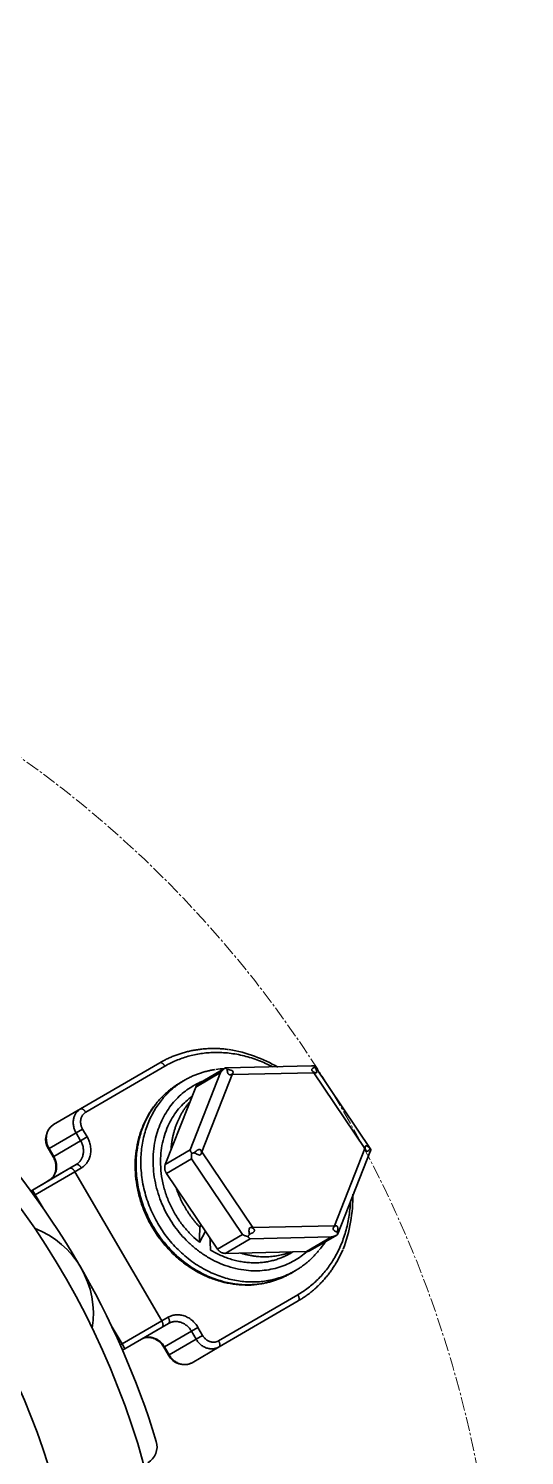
# Model space of a CAD drawing. Header units: millimetres. Extents: x -185079 to -2648, y 85916 to 249201.
# Drawn here: x -53762.3 to -53735.3, y 133821.3 to 133899 of the extents above; entities that cross this region are included whole.
import ezdxf

# ---------------------------------------------------------------- set-up
doc = ezdxf.new("R2010")
doc.units = ezdxf.units.MM
doc.linetypes.add('CENTER2', pattern=[1.125, 0.75, -0.125, 0.125, -0.125])
doc.layers.add('1', color=4, linetype='Continuous')
doc.layers.add('Default', color=7, linetype='Continuous')
doc.layers.add('图层3', color=7, linetype='Continuous', lineweight=35)

msp = doc.modelspace()

# ---------------------------------------------------------------- linework, layer by layer
at = {"layer": '1', "color": 3, "lineweight": -3, "ltscale": 2, "extrusion": (-0.004685415688226648, -0.01745240643729063, 0.9998367168639968), "elevation": 1.311263986281119e-08}
msp.add_lwpolyline([(-89340.74435583597, 116693.2017122206), (-79605.60479144276, 119307.2036772036), (-77739.80294518075, 112358.532017356), (-87474.94250957393, 109744.530052373)], close=True, dxfattribs=at)
at = {"layer": '1', "lineweight": -3, "ltscale": 2, "extrusion": (-0.004685415688226648, -0.01745240643729063, 0.9998367168639968), "elevation": 1.311264075806094e-08}
msp.add_lwpolyline([(-87231.2481748564, 109916.2399077064), (-77857.25883072625, 112433.2686984296), (-79666.37327405855, 119170.8235395233), (-89040.36261818874, 116653.7947488001), (-87231.2481748564, 109916.2399077064)], dxfattribs=at)
at = {"layer": 'Default', "color": 7, "linetype": 'CENTER2', "lineweight": 13, "extrusion": (-0.004685415688226631, -0.01745240643729066, 0.9998367168639968)}
msp.add_circle((-86653.41111304305, 115310.6741427744, 457.7624739970715), 61.63746783566021, dxfattribs=at)
at = {"layer": '图层3', "extrusion": (-0.004685415688226631, -0.01745240643729066, 0.9998367168639968)}
for p, q in [((-53759.47451120243, 133840.1463192478, 2542.124706015537), (-53755.15869188614, 133842.6584474971, 2542.188780568593)), ((-53754.87817730229, 133842.4747097184, 2542.186887920595), (-53759.19399661857, 133839.962581469, 2542.122813367539)), ((-53753.49777989883, 133837.9112421913, 2542.113700215882), (-53751.84183761231, 133842.1257588675, 2542.195025730904)), ((-53751.84183761231, 133842.1257588675, 2542.195025730904), (-53753.20262963505, 133841.3336765695, 2542.17482281362)), ((-53751.58113579655, 133842.3787198156, 2542.20066292502), (-53753.03521899424, 133841.5323351062, 2542.179074965893)), ((-53746.88982632214, 133842.4924228107, 2542.224631964652), (-53751.54189690172, 133842.3897736159, 2542.201039752498)), ((-53746.77068335717, 133842.1160741511, 2542.218621027716), (-53751.20690266506, 133842.0181877729, 2542.196123469846)), ((-53743.99040633581, 133837.999443853, 2542.159793070563), (-53746.77068335717, 133842.1160741511, 2542.218621027716)), ((-53743.65266818082, 133837.9469037032, 2542.160458670844), (-53746.71188025481, 133842.4765405038, 2542.225188622367)), ((-53754.85857192159, 133837.1191598933, 2542.093497298597), (-53753.20262963505, 133841.3336765695, 2542.17482281362)), ((-53753.79931871363, 133841.7146131336, 2542.178675966149), (-53754.05851719415, 133841.5637403149, 2542.174827791428)), ((-53751.20690266506, 133842.0181877729, 2542.196123469846), (-53752.8628449516, 133837.8036710967, 2542.114797954823)), ((-53760.94330259207, 133839.2913732753, 2542.102899692119), (-53759.47451120243, 133840.1463192478, 2542.124706015537)), ((-53759.36562991063, 133839.0529690782, 2542.106131545214), (-53759.71970161964, 133838.8468729751, 2542.100874840787)), ((-53759.36562991063, 133839.0529690782, 2542.106131545214), (-53759.11524742851, 133838.6229751825, 2542.09979922903)), ((-53759.71970161964, 133838.8468729751, 2542.100874840787), (-53761.18849300928, 133837.9919270027, 2542.079068517369)), ((-53760.93811052717, 133837.561933107, 2542.072736201185), (-53759.46931913753, 133838.4168790794, 2542.094542524603)), ((-53759.46931913753, 133838.4168790794, 2542.094542524603), (-53759.71970161964, 133838.8468729751, 2542.100874840787)), ((-53759.11524742851, 133838.6229751825, 2542.09979922903), (-53759.46931913753, 133838.4168790794, 2542.094542524603)), ((-53761.18849300928, 133837.9919270027, 2542.079068517369), (-53761.22321902105, 133837.9717138777, 2542.078552959715)), ((-53761.22321902105, 133837.9717138777, 2542.078552959715), (-53760.97283653894, 133837.541719982, 2542.072220643531)), ((-53761.18849300928, 133837.9919270027, 2542.079068517369), (-53760.93811052717, 133837.561933107, 2542.072736201185)), ((-53760.93811052717, 133837.561933107, 2542.072736201185), (-53760.97283653894, 133837.541719982, 2542.072220643531)), ((-53754.85857192159, 133837.1191598933, 2542.093497298597), (-53753.49777989883, 133837.9112421913, 2542.113700215882)), ((-53753.43250936934, 133837.4275976347, 2542.105563945556), (-53754.79330139209, 133836.6355153367, 2542.085361028272)), ((-53750.65223234798, 133833.3109673366, 2542.046735988401), (-53753.43250936934, 133837.4275976347, 2542.105563945556)), ((-53752.8628449516, 133837.8036710967, 2542.114797954823), (-53750.08256793023, 133833.6870407987, 2542.055969997669)), ((-53745.64634862234, 133833.7849271768, 2542.078467555539), (-53743.99040633581, 133837.999443853, 2542.159793070563)), ((-53745.44872248828, 133833.3449601915, 2542.071713930727), (-53743.68948535448, 133837.8223712088, 2542.158112392267)), ((-53762.09053257237, 133835.7306734477, 2542.035370635822), (-53760.06119197663, 133836.9139692679, 2542.065535225046)), ((-53759.78052963616, 133836.7303179241, 2542.063644778205), (-53761.93940683219, 133835.471620451, 2542.031557001847)), ((-53760.06104409876, 133836.9140554946, 2542.065537423136), (-53761.52983548839, 133836.0591095221, 2542.043731099718)), ((-53759.71219431089, 133837.1187860002, 2542.070745819842), (-53761.18098570053, 133836.2638400277, 2542.048939496424)), ((-53760.06119197663, 133836.9139692679, 2542.065535225046), (-53760.06104409876, 133836.9140554946, 2542.065537423136)), ((-53760.06104409876, 133836.9140554946, 2542.065537423136), (-53759.71219431089, 133837.1187860002, 2542.070745819842)), ((-53759.77983494175, 133836.7307236739, 2542.063655116135), (-53759.78052963616, 133836.7303179241, 2542.063644778205)), ((-53759.78052963616, 133836.7303179241, 2542.063644778205), (-53755.05101359403, 133828.6080922374, 2541.944032612357)), ((-53759.43098515388, 133836.9354541794, 2542.068863512841), (-53759.77983494175, 133836.7307236739, 2542.063655116135)), ((-53761.53036981586, 133836.0587965327, 2542.043723132453), (-53762.09053257237, 133835.7306734477, 2542.035370635822)), ((-53761.52983548839, 133836.0591095221, 2542.043731099718), (-53761.53036981586, 133836.0587965327, 2542.043723132453)), ((-53761.18098570053, 133836.2638400277, 2542.048939496424), (-53761.52983548839, 133836.0591095221, 2542.043731099718)), ((-53752.01302437073, 133832.5188850386, 2542.026533071118), (-53754.79330139209, 133836.6355153367, 2542.085361028272)), ((-53762.1843217995, 133835.6756310869, 2542.03397034401), (-53762.09145770314, 133835.7301305135, 2542.035356823436)), ((-53762.09145770314, 133835.7301305135, 2542.035356823436), (-53762.09053257239, 133835.7306734477, 2542.035370635822)), ((-53761.93961646887, 133835.4714979546, 2542.031553881245), (-53762.09145770314, 133835.7301305135, 2542.035356823436)), ((-53761.93940683486, 133835.4716204494, 2542.031557001807), (-53762.09053257237, 133835.7306734477, 2542.035370635822)), ((-53761.93961646887, 133835.4714979546, 2542.031553881245), (-53762.00632562378, 133835.432348152, 2542.030557900231)), ((-53761.5157752574, 133834.7436150287, 2542.020834694582), (-53761.93961646887, 133835.4714979546, 2542.031553881245)), ((-53761.93940683219, 133835.471620451, 2542.031557001847), (-53761.93961626231, 133835.4714976026, 2542.031553876069)), ((-53752.90616237502, 133833.8413140414, 2542.045431002455), (-53752.97560452187, 133833.708772887, 2542.042792044137)), ((-53750.08256793023, 133833.6870407987, 2542.055969997669), (-53745.64634862234, 133833.7849271768, 2542.078467555539)), ((-53752.98613227298, 133832.8750418272, 2542.028189719618), (-53752.66610257276, 133833.4858683618, 2542.040351570567)), ((-53752.01302437073, 133832.5188850386, 2542.026533071118), (-53750.65223234798, 133833.3109673366, 2542.046735988401)), ((-53750.23329613451, 133833.0776688932, 2542.044626915077), (-53751.59408815726, 133832.2855865952, 2542.024423997792)), ((-53745.79707682662, 133833.1755552713, 2542.067124472946), (-53750.23329613451, 133833.0776688932, 2542.044626915077)), ((-53747.15786884937, 133832.3834729733, 2542.046921555662), (-53745.79707682662, 133833.1755552713, 2542.067124472946)), ((-53746.97161380621, 133832.4351605498, 2542.04869660039), (-53745.51753060852, 133833.2815452592, 2542.070284559517)), ((-53747.15786884937, 133832.3834729733, 2542.046921555662), (-53751.59408815726, 133832.2855865952, 2542.024423997792)), ((-53748.02460482423, 133832.2940912215, 2542.041299692711), (-53747.89914797805, 133832.367116449, 2542.043162280266)), ((-53748.02190345048, 133831.1967727917, 2542.022158377088), (-53747.76270496997, 133831.3476456103, 2542.026006551809)), ((-53751.95006012618, 133827.5222204411, 2541.93961007033), (-53747.63424080989, 133830.0343486904, 2542.003684623386)), ((-53747.61292470656, 133829.699738093, 2541.997943800668), (-53751.92874402285, 133827.1876098437, 2541.933869247611)), ((-53757.21190143673, 133827.352365229, 2541.91198726397), (-53757.7981244806, 133828.3591142965, 2541.926813180051)), ((-53757.2116907945, 133827.3524859907, 2541.911990359003), (-53755.05101359403, 133828.6080922374, 2541.944032612357)), ((-53755.02984562093, 133828.2733958467, 2541.938289597929), (-53757.06098533323, 133827.093189736, 2541.908170509393)), ((-53755.02969761196, 133828.2734818482, 2541.938291792705), (-53756.49848900161, 133827.4185358757, 2541.916485469287)), ((-53756.14818323995, 133827.6207659674, 2541.921657043583), (-53754.67939185031, 133828.4757119399, 2541.943463367001)), ((-53755.05101359403, 133828.6080922374, 2541.944032612357), (-53755.0503176942, 133828.608495917, 2541.944042919802)), ((-53755.0503176942, 133828.608495917, 2541.944042919802), (-53754.70001193255, 133828.8107260087, 2541.949214494097)), ((-53755.02969761196, 133828.2734818482, 2541.938291792705), (-53755.02984562093, 133828.2733958467, 2541.938289597929)), ((-53754.67939185031, 133828.4757119399, 2541.943463367001), (-53755.02969761196, 133828.2734818482, 2541.938291792705)), ((-53753.43041921279, 133828.0459853873, 2541.941815291435), (-53753.07634750377, 133828.2520814903, 2541.947071995862)), ((-53753.07634750377, 133828.2520814903, 2541.947071995862), (-53752.82596502166, 133827.8220875946, 2541.940739679678)), ((-53757.30821993386, 133827.2967609577, 2541.910565311249), (-53757.21190143673, 133827.352365229, 2541.91198726397)), ((-53757.21190164093, 133827.3523655825, 2541.911987269182), (-53757.21169138927, 133827.35248702, 2541.911990374183)), ((-53757.06191432516, 133827.0926534327, 2541.908156794658), (-53757.21190143799, 133827.3523652283, 2541.911987263951)), ((-53757.06098533323, 133827.093189736, 2541.908170509393), (-53757.2116907945, 133827.3524859907, 2541.911990359003)), ((-53757.06098533323, 133827.093189736, 2541.908170509393), (-53756.49902504343, 133827.4182258305, 2541.916477545379)), ((-53756.49902504343, 133827.4182258305, 2541.916477545379), (-53756.49848900161, 133827.4185358757, 2541.916485469287)), ((-53756.49848900161, 133827.4185358757, 2541.916485469287), (-53756.14818323995, 133827.6207659674, 2541.921657043583)), ((-53753.43041921279, 133828.0459853873, 2541.941815291435), (-53754.89921060242, 133827.1910394148, 2541.920008968018)), ((-53754.64882812031, 133826.7610455191, 2541.913676651834), (-53753.18003673067, 133827.6159914916, 2541.935482975251)), ((-53753.18003673067, 133827.6159914916, 2541.935482975251), (-53753.43041921279, 133828.0459853873, 2541.941815291435)), ((-53753.18003673067, 133827.6159914916, 2541.935482975251), (-53752.82596502166, 133827.8220875946, 2541.940739679678)), ((-53757.06191432516, 133827.0926534327, 2541.908156794658), (-53757.18639083087, 133827.0207936521, 2541.906319144331)), ((-53757.06098533323, 133827.093189736, 2541.908170509393), (-53757.06191432516, 133827.0926534327, 2541.908156794658)), ((-53754.93393661419, 133827.1708262899, 2541.919493410363), (-53754.68355413208, 133826.7408323942, 2541.913161094179)), ((-53754.9339276932, 133827.1708314826, 2541.919493542808), (-53754.89921060242, 133827.1910394148, 2541.920008968018)), ((-53754.89921060242, 133827.1910394148, 2541.920008968018), (-53754.64882812031, 133826.7610455191, 2541.913676651834)), ((-53754.68355413208, 133826.7408323942, 2541.913161094179), (-53754.64882812031, 133826.7610455191, 2541.913676651834)), ((-53751.92874402285, 133827.1876098437, 2541.933869247611), (-53753.39753541249, 133826.3326638712, 2541.912062924193))]:
    msp.add_line(p, q, dxfattribs=at)
msp.add_circle((-86653.41111304305, 115310.6741427744, 457.7624739970715), 38.99160719999999, dxfattribs=at)
for centre, radius, start, end in [((-86616.17799386819, 115347.9858917761, 457.7624739970715), 8.131606696462764, 75.12242422960328, 95.08272070324121), ((-86617.26395928714, 115353.8024536365, 457.762473997072), 1.335577787602866, 49.05729165929192, 50.30530645259762), ((-86653.41111304305, 115310.6741427744, 457.7624739970715), 43.99053119999999, 329.507595277801, 60.55257090599214), ((-86653.41111304305, 115310.6741427744, 457.7624739970715), 44.99031600000001, 31.8935243049792, 59.1790876007608), ((-86624.37302248512, 115349.0147688385, 457.7624739970715), 0.9558588618540756, 138.1595266833322, 227.9436343239009), ((-86616.17799386819, 115347.9858917761, 457.7624739970715), 8.131606696462764, 354.4094838876624, 16.00882402979213), ((-86625.14777990032, 115338.9671707809, 457.7624739970715), 4.998923999999968, 6.062327341274524, 83.99783884205227), ((-86613.23463893059, 115348.620579342, 457.762473997072), 4.293945316268738, 335.1813122814159, 342.2955351483036), ((-86615.08091492497, 115339.7970943346, 457.762473997072), 0.9548527799923309, 222.4662120216326, 312.3706680933324), ((-86616.06177042302, 115333.9162046689, 457.7624739970715), 0.9997847999998849, 315.0300830928002, 31.89352430405083)]:
    msp.add_arc(centre, radius, start, end, dxfattribs=at)
at = {"layer": '图层3'}
for points, weights in [([(-53751.4086397052, 133843.381708064, 2542.21897869013), (-53753.45797538108, 133843.6483911587, 2542.21403015435), (-53755.15869188614, 133842.6584474971, 2542.188780568593)], [1, 0.9570164761152911, 1]), ([(-53749.02242984601, 133842.4453663375, 2542.213816816018), (-53752.13081394857, 133844.0738797916, 2542.227676486119), (-53754.87817730229, 133842.4747097184, 2542.186887920595)], [1, 0.8908474803153803, 1]), ([(-53754.87817730229, 133842.4747097184, 2542.186887920595), (-53755.02909264588, 133842.7338839065, 2542.190704655954), (-53755.15869188614, 133842.6584474971, 2542.188780568593)], [1, 0.7071067811869144, 1]), ([(-53752.15746124894, 133842.2853215222, 2542.196331868537), (-53753.95798076741, 133842.0217426967, 2542.183293472398), (-53755.08561882898, 133840.5952529396, 2542.153109411765)], [1, 0.9455686587329117, 1]), ([(-53751.59445892534, 133842.3692513326, 2542.200435215628), (-53751.73934604036, 133842.2729961609, 2542.198076089683), (-53751.84183761231, 133842.1257588675, 2542.195025730904)], [1, 0.9659258262905934, 1]), ([(-53751.54189690171, 133842.3897736159, 2542.201039752498), (-53751.57104672646, 133842.3891304171, 2542.200891923947), (-53751.59445892534, 133842.3692513326, 2542.200435215628)], [1, 0.9902702378602496, 1]), ([(-53751.4830944268, 133842.3090081612, 2542.199905529796), (-53751.54145741676, 133842.3494633112, 2542.200338185293), (-53751.59445892534, 133842.3692513326, 2542.200435215628)], [1, 0.988629558888948, 1]), ([(-53746.71217770399, 133842.4769801874, 2542.225194903256), (-53746.79733534051, 133842.4944636492, 2542.22510101748), (-53746.88982632214, 133842.4924228107, 2542.224631964652)], [1, 0.9902702378862055, 1]), ([(-53746.69755644001, 133842.4146023504, 2542.224174599994), (-53746.69834736384, 133842.4563278437, 2542.224899222771), (-53746.71217770399, 133842.4769801874, 2542.225194903256)], [1, 0.9886295588946438, 1]), ([(-53753.3317944072, 133841.4083835024, 2542.175521552819), (-53757.8165728043, 133838.7979084853, 2542.108938558887), (-53754.4279033632, 133833.8627667631, 2542.03867431172)], [1, 0.6761067869349614, 1]), ([(-53754.05851719415, 133841.5637403149, 2542.174827791428), (-53754.81512050651, 133841.1233408415, 2542.163594925655), (-53755.3632152119, 133840.4209552943, 2542.148766134788)], [1, 0.9860944725933588, 1]), ([(-53752.80251945926, 133841.6677835651, 2542.182529725605), (-53753.0767659823, 133841.5568290381, 2542.179307817059), (-53753.3317944072, 133841.4083835024, 2542.175521552819)], [1, 0.9980853496894914, 1]), ([(-53753.03521899424, 133841.5323351062, 2542.179074965893), (-53753.15106955035, 133841.4649014549, 2542.177354997548), (-53753.20262963505, 133841.3336765695, 2542.17482281362)], [1, 0.9552489088607446, 1]), ([(-53755.08561882898, 133840.5952529396, 2542.153109411765), (-53757.43421866174, 133837.6242166476, 2542.090243247372), (-53755.26652010564, 133833.9111760207, 2542.035589398004)], [1, 0.8127683339206085, 1]), ([(-53753.40107878861, 133840.8286062697, 2542.165076713318), (-53758.42738780784, 133837.240022894, 2542.078882876578), (-53752.98613227298, 133832.8750418272, 2542.028189719618)], [1, 0.5782088800009306, 1]), ([(-53753.51463667276, 133840.53959161, 2542.159499735492), (-53754.44908453766, 133839.4594647108, 2542.136266851619), (-53754.54656488389, 133837.9132448528, 2542.108820376725)], [1, 0.9517704932679626, 1]), ([(-53759.47451120243, 133840.1463192478, 2542.124706015537), (-53760.22275276495, 133839.7107869354, 2542.113597291982), (-53759.71970161964, 133838.8468729751, 2542.100874840787)], [1, 0.7071067811866395, 1]), ([(-53759.19399661857, 133839.962581469, 2542.122813367539), (-53759.34491196217, 133840.2217556571, 2542.126630102897), (-53759.47451120243, 133840.1463192478, 2542.124706015537)], [1, 0.707106781187295, 1]), ([(-53759.19399661857, 133839.962581469, 2542.122813367539), (-53759.71776571235, 133839.6577088504, 2542.11503726105), (-53759.36562991063, 133839.0529690782, 2542.106131545214)], [1, 0.707106781186462, 1]), ([(-53755.3632152119, 133840.4209552943, 2542.148766134788), (-53757.67623331747, 133837.4568133829, 2542.086187055986), (-53755.53103042426, 133833.7694177596, 2542.031875427989)], [1, 0.8149168024739699, 1]), ([(-53760.94330259207, 133839.2913732753, 2542.102899692119), (-53761.69154415459, 133838.8558409629, 2542.091790968564), (-53761.18849300929, 133837.9919270027, 2542.079068517369)], [1, 0.7071067811865903, 1]), ([(-53759.71219431089, 133837.1187860002, 2542.070745819842), (-53758.96782377316, 133837.5556369367, 2542.081859419998), (-53759.46931913753, 133838.4168790795, 2542.094542524603)], [1, 0.7082010561012926, 1]), ([(-53759.43098515389, 133836.9354541794, 2542.06886351284), (-53758.46330345483, 133837.5033603969, 2542.083311193042), (-53759.11524742851, 133838.6229751825, 2542.099799229029)], [1, 0.708201056096431, 1]), ([(-53761.18098570054, 133836.2638400277, 2542.048939496424), (-53760.4366151628, 133836.7006909642, 2542.06005309658), (-53760.93811052717, 133837.561933107, 2542.072736201185)], [1, 0.7082010560979953, 1]), ([(-53753.49777989883, 133837.9112421913, 2542.113700215881), (-53753.48451809822, 133837.8313819811, 2542.112368382618), (-53753.41690623195, 133837.7309649456, 2542.110932418931)], [1, 0.9659258262842847, 1]), ([(-53753.41690623195, 133837.7309649456, 2542.110932418931), (-53753.44953972688, 133837.5721976444, 2542.108008168491), (-53753.43250936934, 133837.4275976347, 2542.105563945556)], [1, 0.9659258262900442, 1]), ([(-53753.26942962938, 133837.7626302096, 2542.112176246272), (-53753.34928299488, 133837.7483904909, 2542.111553481014), (-53753.41690623195, 133837.7309649456, 2542.110932418931)], [1, 0.9886295588747456, 1]), ([(-53743.65234378922, 133837.9464226553, 2542.160451794187), (-53743.66306288903, 133837.9621195557, 2542.160675555971), (-53743.69835365583, 133837.973818588, 2542.160714386666)], [1, 0.9886295588750931, 1]), ([(-53743.68948535449, 133837.8223712088, 2542.158112392267), (-53743.66506877226, 133837.8845135273, 2542.159311522901), (-53743.65234378922, 133837.9464226553, 2542.160451794187)], [1, 0.9945859280551349, 1]), ([(-53759.78052963616, 133836.7303179241, 2542.063644778205), (-53759.93159286916, 133836.9894056098, 2542.067459310605), (-53760.0611919767, 133836.9139692679, 2542.065535225044)], [1, 0.7071071320426737, 1]), ([(-53759.77983494175, 133836.7307236739, 2542.063655116135), (-53759.93144485851, 133836.9894919039, 2542.067461510497), (-53760.06104409877, 133836.9140554946, 2542.065537423136)], [1, 0.7071067811591198, 1]), ([(-53759.43098515388, 133836.9354541794, 2542.068863512841), (-53759.58259507063, 133837.1942224095, 2542.072669907202), (-53759.71219431089, 133837.1187860002, 2542.070745819842)], [1, 0.7071067811906175, 1]), ([(-53754.85857192158, 133837.1191598933, 2542.093497298597), (-53754.95470363975, 133836.8744963367, 2542.088776142822), (-53754.79330139209, 133836.6355153367, 2542.085361028271)], [1, 0.8660254037843458, 1]), ([(-53754.26945101126, 133835.8598737971, 2542.074276863808), (-53753.86096934489, 133834.6394164318, 2542.054887686312), (-53752.97560452187, 133833.708772887, 2542.042792044137)], [1, 0.9686012516902961, 1]), ([(-53747.63424080989, 133830.0343486904, 2542.003684623386), (-53744.92205507591, 133831.6130427693, 2542.043950926486), (-53744.7714157322, 133835.0687646028, 2542.10497736099)], [1, 0.8931958652941544, 1]), ([(-53755.53103042426, 133833.7694177596, 2542.031875427989), (-53753.38582753104, 133830.0820221362, 2541.977563799992), (-53749.66478924625, 133830.6259139804, 2542.004495030086)], [1, 0.8149168024740152, 1]), ([(-53755.26652010564, 133833.9111760207, 2542.035589398004), (-53753.09882154955, 133830.1981353939, 2541.980935548636), (-53749.35775836914, 133830.7840277889, 2542.008693749404)], [1, 0.8127683339206685, 1]), ([(-53754.4279033632, 133833.8627667631, 2542.03867431172), (-53751.03923392209, 133828.9276250409, 2541.968410064554), (-53747.13567485728, 133832.3845679199, 2542.047044673296)], [1, 0.6761067869349958, 1]), ([(-53752.97560452187, 133833.708772887, 2542.042792044137), (-53752.99289412127, 133833.2737621082, 2542.035117797185), (-53752.98613227298, 133832.8750418272, 2542.028189719618)], [1, 0.9971670478342912, 1]), ([(-53752.42301941959, 133833.1259461434, 2542.035208167513), (-53752.41493208306, 133832.7739669231, 2542.029102178631), (-53752.38784797323, 133832.4583197116, 2542.023719396601)], [1, 0.9977457147451636, 1]), ([(-53750.65223234798, 133833.3109673366, 2542.046735988401), (-53750.51944861787, 133833.2337444102, 2542.046010290981), (-53750.35707231719, 133833.2004074135, 2542.046189309862)], [1, 0.9659258262871389, 1]), ([(-53750.35707231719, 133833.2004074135, 2542.046189309862), (-53750.31399852008, 133833.2541822029, 2542.047329814213), (-53750.2702268452, 133833.3218464472, 2542.048716032945)], [1, 0.988629558894681, 1]), ([(-53750.35707231719, 133833.2004074135, 2542.046189309862), (-53750.29494137772, 133833.1087201511, 2542.044880041992), (-53750.23329613451, 133833.0776688932, 2542.044626915076)], [1, 0.9659258262904943, 1]), ([(-53745.79707682662, 133833.1755552713, 2542.067124472946), (-53745.61967821085, 133833.2118810966, 2542.068589871545), (-53745.47479109583, 133833.3081362683, 2542.070948997491)], [1, 0.9659258262909022, 1]), ([(-53745.47479109583, 133833.3081362683, 2542.070948997491), (-53745.47088846716, 133833.3610467353, 2542.071890851692), (-53745.48468885842, 133833.4274406364, 2542.072985103142)], [1, 0.9886295588811765, 1]), ([(-53745.47479109583, 133833.3081362683, 2542.070948997491), (-53745.45738365722, 133833.3229167657, 2542.071288569271), (-53745.44872248829, 133833.3449601915, 2542.071713930727)], [1, 0.9945859280148911, 1]), ([(-53752.38784797323, 133832.4583197116, 2542.023719396601), (-53750.09818017844, 133831.0871159422, 2542.010514480377), (-53748.02460482423, 133832.2940912215, 2542.041299692711)], [1, 0.8766725978600108, 1]), ([(-53752.01302437073, 133832.5188850386, 2542.026533071118), (-53751.85162212308, 133832.2799040386, 2542.023117956567), (-53751.59408815726, 133832.2855865952, 2542.024423997792)], [1, 0.8660254037840355, 1]), ([(-53750.75823073873, 133832.304030015, 2542.028662911457), (-53749.31077846647, 133831.8514075673, 2542.027545293632), (-53747.9937262679, 133832.3650295534, 2542.042682641997)], [1, 0.9517704932676339, 1]), ([(-53747.76270496997, 133831.3476456103, 2542.026006551808), (-53747.03427170463, 133831.7716480186, 2542.036821192665), (-53746.49805526582, 133832.439823326, 2542.050997171314)], [1, 0.9870910754757638, 1]), ([(-53747.61292470656, 133829.699738093, 2541.997943800668), (-53745.97322913585, 133830.6541630265, 2542.022287442776), (-53745.18501567707, 133832.4777445538, 2542.057812237069)], [1, 0.9598657691585287, 1]), ([(-53747.15786884937, 133832.3834729733, 2542.046921555662), (-53747.05657278268, 133832.3857080984, 2542.047435262033), (-53746.97161380621, 133832.4351605498, 2542.04869660039)], [1, 0.9751714127045737, 1]), ([(-53749.35775836914, 133830.7840277889, 2542.008693749404), (-53748.50028824686, 133830.918317214, 2542.015056065853), (-53747.76270496997, 133831.3476456103, 2542.026006551808)], [1, 0.9867711823687443, 1]), ([(-53749.66478924625, 133830.6259139804, 2542.004495030086), (-53748.78060436729, 133830.7551523562, 2542.010894369356), (-53748.02190345048, 133831.1967727917, 2542.022158377088)], [1, 0.9860188741399276, 1]), ([(-53747.61292470656, 133829.699738093, 2541.997943800668), (-53747.4833254663, 133829.7751745024, 2541.999867888027), (-53747.63424080989, 133830.0343486904, 2542.003684623386)], [1, 0.7071067811867053, 1]), ([(-53753.07634750377, 133828.2520814903, 2541.947071995862), (-53753.72829147746, 133829.3716962759, 2541.963560031849), (-53754.70001193255, 133828.8107260087, 2541.949214494097)], [1, 0.708201056100652, 1]), ([(-53755.02984562089, 133828.2733958467, 2541.93828959793), (-53754.90024650523, 133828.348832174, 2541.940213683275), (-53755.05101359419, 133828.6080922373, 2541.944032612355)], [1, 0.7071071323670396, 1]), ([(-53755.02969761198, 133828.2734818482, 2541.938291792705), (-53754.90009837168, 133828.3489182575, 2541.940215880064), (-53755.05031769421, 133828.608495917, 2541.944042919801)], [1, 0.7071067811416621, 1]), ([(-53754.67939185032, 133828.4757119399, 2541.943463367001), (-53754.54979261004, 133828.5511483492, 2541.945387454361), (-53754.70001193255, 133828.8107260087, 2541.949214494097)], [1, 0.7071067811739552, 1]), ([(-53753.43041921279, 133828.0459853873, 2541.941815291435), (-53753.93191457717, 133828.9072275301, 2541.954498396041), (-53754.67939185032, 133828.4757119399, 2541.943463367001)], [1, 0.7082010560955744, 1]), ([(-53754.89921060243, 133827.1910394148, 2541.920008968018), (-53755.40070596679, 133828.0522815576, 2541.932692072623), (-53756.14818323995, 133827.6207659674, 2541.921657043583)], [1, 0.7082010560969416, 1]), ([(-53753.18003673068, 133827.6159914916, 2541.935482975251), (-53752.67698558537, 133826.7520775313, 2541.922760524056), (-53751.92874402285, 133827.1876098437, 2541.933869247611)], [1, 0.7071067811866751, 1]), ([(-53752.82596502166, 133827.8220875946, 2541.940739679678), (-53752.47382921995, 133827.2173478224, 2541.931833963842), (-53751.95006012618, 133827.5222204411, 2541.93961007033)], [1, 0.7071067811864306, 1]), ([(-53751.92874402285, 133827.1876098437, 2541.933869247611), (-53751.79914478258, 133827.263046253, 2541.935793334971), (-53751.95006012618, 133827.5222204411, 2541.93961007033)], [1, 0.7071067811870845, 1]), ([(-53754.64882812031, 133826.7610455191, 2541.913676651833), (-53754.14577697501, 133825.8971315589, 2541.900954200638), (-53753.39753541249, 133826.3326638712, 2541.912062924193)], [1, 0.7071067811866223, 1])]:
    msp.add_rational_spline(points, weights, degree=2, dxfattribs=at)
for points, degree in [([(-53751.64019379696, 133842.3459316782, 2542.199813843197), (-53751.79313091066, 133842.3363016341, 2542.198929057331), (-53751.94057527157, 133842.3172606363, 2542.197905740886), (-53752.11250094674, 133842.2937922548, 2542.196690419457)], 3), ([(-53751.4830944268, 133842.3090081612, 2542.199905529796), (-53751.48267744739, 133842.2987524228, 2542.19972846729), (-53751.48213998395, 133842.2884822291, 2542.199551717076), (-53751.48146103674, 133842.2782000608, 2542.199375420859)], 3), ([(-53751.48146103674, 133842.2782000608, 2542.199375420859), (-53751.47936579179, 133842.2464690792, 2542.198831367131), (-53751.4760000149, 133842.2145560639, 2542.1982900899), (-53751.47020230663, 133842.1826968117, 2542.197761147587)], 3), ([(-53751.47020230663, 133842.1826968117, 2542.197761147587), (-53751.464286366, 133842.1501878553, 2542.19722141858), (-53751.45608622373, 133842.1172226807, 2542.196684430348), (-53751.44136387356, 133842.0859174016, 2542.196206980264)], 3), ([(-53751.44136387356, 133842.0859174016, 2542.196206980264), (-53751.43610996506, 133842.0747456069, 2542.196036594488), (-53751.42992225079, 133842.0637243521, 2542.195873212405), (-53751.42236184581, 133842.0534072519, 2542.195728554199)], 3), ([(-53746.76126861722, 133842.1405742496, 2542.219092802396), (-53746.76583567713, 133842.1284119171, 2542.218859103692), (-53746.77068335717, 133842.1160741511, 2542.218621027716)], 2), ([(-53751.42236184581, 133842.0534072519, 2542.195728554199), (-53751.41473424525, 133842.0429984551, 2542.195582610295), (-53751.40545373781, 133842.0330777308, 2542.195452931644), (-53751.39449820088, 133842.0251771555, 2542.195366364703)], 3), ([(-53751.39449820088, 133842.0251771555, 2542.195366364703), (-53751.38694046548, 133842.0197269017, 2542.195306646038), (-53751.37840625564, 133842.0151638498, 2542.195266989648), (-53751.36952344727, 133842.0119920021, 2542.195253250679)], 3), ([(-53751.36952344727, 133842.0119920021, 2542.195253250679), (-53751.36063956656, 133842.0088197715, 2542.195239510052), (-53751.3512186693, 133842.0069561568, 2542.195251128208), (-53751.34199916106, 133842.0062814668, 2542.195282555604)], 3), ([(-53751.34199916106, 133842.0062814668, 2542.195282555604), (-53751.32867335482, 133842.0053062751, 2542.19532798052), (-53751.3154085321, 133842.0066875148, 2542.195414251772), (-53751.30292389393, 133842.0093362054, 2542.195518990619)], 3), ([(-53751.30292389393, 133842.0093362054, 2542.195518990619), (-53751.2791541815, 133842.0143790921, 2542.195718404671), (-53751.25724239468, 133842.0238645233, 2542.195986657903), (-53751.23690430482, 133842.0346435443, 2542.196270116448)], 3), ([(-53751.23690430482, 133842.0346435443, 2542.196270116448), (-53751.23235327231, 133842.0370555542, 2542.196333545661), (-53751.22786873148, 133842.0395510699, 2542.196398120896), (-53751.22344499984, 133842.0421151216, 2542.196463607484)], 3), ([(-53753.26942962939, 133837.7626302096, 2542.112176246272), (-53753.25948045887, 133837.7558315429, 2542.112104197413), (-53753.24946174849, 133837.7491299479, 2542.112034168842), (-53753.23936541227, 133837.7425453661, 2542.111966546534)], 3), ([(-53753.23936541227, 133837.7425453661, 2542.111966546534), (-53753.20820791243, 133837.7222252122, 2542.111757862713), (-53753.17628488401, 133837.7029053509, 2542.111570226662), (-53753.1432426709, 133837.6857574249, 2542.111425747)], 3), ([(-53753.1432426709, 133837.6857574249, 2542.111425747), (-53753.10952662963, 133837.6682598021, 2542.111278320972), (-53753.07428336686, 133837.6524518776, 2542.111167545896), (-53753.03741356862, 133837.6434846896, 2542.111183799872)], 3), ([(-53753.03741356862, 133837.6434846896, 2542.111183799872), (-53753.02425598544, 133837.6402846036, 2542.111189600365), (-53753.01078267823, 133837.6380030432, 2542.111212913497), (-53752.99730003545, 133837.6374062843, 2542.111265679019)], 3), ([(-53752.99730003545, 133837.6374062843, 2542.111265679019), (-53752.98369756128, 133837.6368042214, 2542.111318913513), (-53752.96974315061, 133837.6379803903, 2542.111404836734), (-53752.95687512097, 133837.642019703, 2542.111535645887)], 3), ([(-53752.95687512097, 133837.642019703, 2542.111535645887), (-53752.94799804231, 133837.6448062443, 2542.111625885277), (-53752.93947954884, 133837.6490598609, 2542.111740052447), (-53752.93210693544, 133837.6545855728, 2542.111871054566)], 3), ([(-53752.93210693544, 133837.6545855728, 2542.111871054566), (-53752.92473343202, 133837.6601119518, 2542.112002072499), (-53752.91833508955, 133837.6670170823, 2542.112152587115), (-53752.91316388853, 133837.6745761132, 2542.112308765122)], 3), ([(-53752.91316388853, 133837.6745761132, 2542.112308765122), (-53752.90568947437, 133837.6855018783, 2542.112534503612), (-53752.90048156036, 133837.6980185265, 2542.112777390144), (-53752.89686592612, 133837.7107437949, 2542.113016456487)], 3), ([(-53752.89686592612, 133837.7107437949, 2542.113016456487), (-53752.88998205933, 133837.7349716475, 2542.113471618914), (-53752.8882501201, 133837.7606953933, 2542.113928749678), (-53752.88855104115, 133837.7859717892, 2542.114368545484)], 3), ([(-53752.86284495159, 133837.8036710967, 2542.114797954823), (-53752.87583173984, 133837.8033845398, 2542.114732094459), (-53752.88907648672, 133837.8029385905, 2542.114662243021)], 2), ([(-53752.88855104115, 133837.7859717892, 2542.114368545484), (-53752.88861837793, 133837.7916278612, 2542.114466958119), (-53752.88879918509, 133837.7972852878, 2542.114564862657), (-53752.88907648672, 133837.8029385905, 2542.114662243021)], 3), ([(-53743.9904063358, 133837.999443853, 2542.159793070562), (-53743.97741954757, 133837.99973041, 2542.159858930926), (-53743.96472372149, 133837.9998568465, 2542.159920632845)], 2), ([(-53743.96243925478, 133838.0923383225, 2542.161545626163), (-53743.96638537755, 133838.071751579, 2542.161167787027), (-53743.96694707614, 133838.048837921, 2542.160765191027), (-53743.96617473877, 133838.025918357, 2542.160368743469)], 3), ([(-53743.96617473877, 133838.025918357, 2542.160368743469), (-53743.96588388456, 133838.0172870877, 2542.160219445443), (-53743.96538334899, 133838.0085880942, 2542.16006994788), (-53743.96472372149, 133837.9998568465, 2542.159920632845)], 3), ([(-53743.95227017466, 133838.1227935518, 2542.162124884152), (-53743.95706739932, 133838.1140891818, 2542.161950466478), (-53743.96030451906, 133838.103475142, 2542.161750025962), (-53743.96243925478, 133838.0923383225, 2542.161545626163)], 3), ([(-53743.9392147601, 133838.1383524876, 2542.162457649404), (-53743.94436323657, 133838.1345261453, 2542.162366732924), (-53743.94878116577, 133838.1291242172, 2542.162251737668), (-53743.95227017466, 133838.1227935518, 2542.162124884152)], 3), ([(-53743.92182255859, 133838.1453736612, 2542.162661708792), (-53743.92808574809, 133838.1445036378, 2542.162617171871), (-53743.93407240355, 133838.1421742817, 2542.162548457812), (-53743.9392147601, 133838.1383524876, 2542.162457649404)], 3), ([(-53743.892230333, 133838.1414409411, 2542.162731736675), (-53743.90224007063, 133838.1448783291, 2542.162744829724), (-53743.91245974949, 133838.1466742547, 2542.162728286802), (-53743.92182255859, 133838.1453736612, 2542.162661708792)], 3), ([(-53743.86258202903, 133838.1271261625, 2542.162620805856), (-53743.87234681383, 133838.1329923154, 2542.162677441512), (-53743.88230636198, 133838.1380330058, 2542.162718755812), (-53743.892230333, 133838.1414409411, 2542.162731736675)], 3), ([(-53743.78394418582, 133838.064287239, 2542.161892447478), (-53743.80915034858, 133838.0882376687, 2542.162192387736), (-53743.83539411973, 133838.1107931417, 2542.162463116247), (-53743.86258202903, 133838.1271261625, 2542.162620805856)], 3), ([(-53743.7108401674, 133837.987998791, 2542.160903391695), (-53743.73457379537, 133838.0146738554, 2542.161257791716), (-53743.75887373715, 133838.0404657623, 2542.161594122147), (-53743.78394418582, 133838.064287239, 2542.161892447478)], 3), ([(-53743.69835365583, 133837.973818588, 2542.160714386666), (-53743.70249943629, 133837.9785742852, 2542.160777970704), (-53743.70666133437, 133837.9833020526, 2542.160840991689), (-53743.7108401674, 133837.987998791, 2542.160903391695)], 3), ([(-53750.08256793023, 133833.6870407987, 2542.055969997669), (-53750.08741561027, 133833.6747030327, 2542.055731921693), (-53750.09253159098, 133833.6622211874, 2542.05549007347)], 2), ([(-53750.07881145087, 133833.6525719404, 2542.055385938446), (-53750.08332436164, 133833.6558773872, 2542.055422487551), (-53750.08790229967, 133833.6590901772, 2542.05545711458), (-53750.09253159098, 133833.6622211874, 2542.05549007347)], 3), ([(-53750.02394486512, 133833.6009992888, 2542.054742839323), (-53750.03927239683, 133833.6210913094, 2542.055021723113), (-53750.05864372313, 133833.6378002436, 2542.055222604307), (-53750.07881145087, 133833.6525719404, 2542.055385938446)], 3), ([(-53750.00439739973, 133833.5660063386, 2542.054223631357), (-53750.00889254361, 133833.5786967329, 2542.054424080389), (-53750.01589433913, 133833.5904462958, 2542.054596360343), (-53750.02394486512, 133833.6009992888, 2542.054742839323)], 3), ([(-53749.99907776487, 133833.5384067662, 2542.053766802511), (-53749.99937068488, 133833.5478140266, 2542.053929635978), (-53750.00128741785, 133833.5572264425, 2542.054084949955), (-53750.00439739973, 133833.5660063386, 2542.054223631357)], 3), ([(-53750.00281902923, 133833.5103578105, 2542.053259668551), (-53750.00012567016, 133833.5193943852, 2542.053430025848), (-53749.99878488021, 133833.5290006414, 2542.053603988698), (-53749.99907776487, 133833.5384067662, 2542.053766802511)], 3), ([(-53745.64634862234, 133833.7849271768, 2542.078467555539), (-53745.63820951414, 133833.7728759678, 2542.078295339927), (-53745.63035520836, 133833.7606803154, 2542.078119268383)], 2), ([(-53745.61742512426, 133833.7678438467, 2542.078304902372), (-53745.62176523972, 133833.7655546062, 2542.078244604525), (-53745.62607496065, 133833.7631608488, 2542.078182624744), (-53745.63035520836, 133833.7606803154, 2542.078119268383)], 3), ([(-53745.55708177191, 133833.7898471931, 2542.078971756291), (-53745.5777348565, 133833.786618416, 2542.078818613069), (-53745.59802960074, 133833.7780742239, 2542.078574367162), (-53745.61742512426, 133833.7678438467, 2542.078304902372)], 3), ([(-53745.52446618347, 133833.7891419176, 2542.079112288074), (-53745.53507949329, 133833.7916959843, 2542.079107134074), (-53745.54623408963, 133833.7915430535, 2542.079052192171), (-53745.55708177191, 133833.7898471931, 2542.078971756291)], 3), ([(-53745.50346510612, 133833.779634389, 2542.079044746569), (-53745.5099140723, 133833.7842239212, 2542.079094637009), (-53745.5171233259, 133833.7873748772, 2542.079115853888), (-53745.52446618347, 133833.7891419176, 2542.079112288074)], 3), ([(-53745.48638601738, 133833.7618533706, 2542.07881441003), (-53745.49119572117, 133833.7689031835, 2542.078914927181), (-53745.49701691838, 133833.7750454108, 2542.078994862151), (-53745.50346510612, 133833.779634389, 2542.079044746569)], 3), ([(-53745.47064784839, 133833.7265653442, 2542.078272200381), (-53745.47429896275, 133833.7392887522, 2542.078477180949), (-53745.47941397024, 133833.7516341076, 2542.078668702446), (-53745.48638601738, 133833.7618533706, 2542.07881441003)], 3), ([(-53745.47825449731, 133833.4629447688, 2542.073634989463), (-53745.47198277133, 133833.4995459506, 2542.074303262924), (-53745.46675908339, 133833.5364586741, 2542.074972063131), (-53745.46357650452, 133833.5735451222, 2542.075634330739)], 3), ([(-53745.46316899, 133833.6873478518, 2542.077622696271), (-53745.46469935141, 133833.7006870282, 2542.077848363467), (-53745.46702889863, 133833.7139540236, 2542.078069025595), (-53745.47064784839, 133833.7265653442, 2542.078272200381)], 3), ([(-53745.46357650452, 133833.5735451222, 2542.075634330739), (-53745.46032902348, 133833.6113878724, 2542.076310103937), (-53745.4588806556, 133833.6499691985, 2542.076990338197), (-53745.46316899, 133833.6873478518, 2542.077622696271)], 3), ([(-53750.2702268452, 133833.3218464472, 2542.048716032945), (-53750.2593604469, 133833.326080127, 2542.048840854819), (-53750.24853515624, 133833.3304310591, 2542.048967530726), (-53750.23776214255, 133833.3349177202, 2542.049096330837)], 3), ([(-53750.23776214255, 133833.3349177202, 2542.049096330837), (-53750.20451640221, 133833.3487636479, 2542.049493810609), (-53750.17166441827, 133833.363856656, 2542.049911213277), (-53750.13992976984, 133833.3811815802, 2542.050362338577)], 3), ([(-53750.13992976984, 133833.3811815802, 2542.050362338577), (-53750.10754795837, 133833.3988598107, 2542.050822663651), (-53750.0756805828, 133833.4188251365, 2542.051320499821), (-53750.04831612683, 133833.4441999147, 2542.051891657875)], 3), ([(-53750.04831612683, 133833.4441999147, 2542.051891657875), (-53750.03855067862, 133833.4532553143, 2542.052095484855), (-53750.02933600215, 133833.4631178789, 2542.052310820092), (-53750.02144303675, 133833.4739853304, 2542.05253750211)], 3), ([(-53750.02144303675, 133833.4739853304, 2542.05253750211), (-53750.01347992003, 133833.48494937, 2542.052766198839), (-53750.00672326682, 133833.4972585788, 2542.053012722135), (-53750.00281902923, 133833.5103578105, 2542.053259668551)], 3), ([(-53745.48468885841, 133833.4274406364, 2542.072985103142), (-53745.48243742343, 133833.4392495908, 2542.073201782102), (-53745.48028679947, 133833.4510844515, 2542.073418440845), (-53745.47825449731, 133833.4629447688, 2542.073634989463)], 3)]:
    msp.add_open_spline(points, degree=degree, dxfattribs=at)
for points, knots in [([(-53751.22344499984, 133842.0421151216, 2542.196463607484), (-53751.20882759215, 133842.0546619222, 2542.196751114924), (-53751.19528366067, 133842.0679740311, 2542.197046950514), (-53751.17264010585, 133842.097851389, 2542.197674579254), (-53751.16337771898, 133842.1146419286, 2542.198011067653), (-53751.15851047801, 133842.1516559759, 2542.198679966116), (-53751.16470569916, 133842.1719899342, 2542.199005868649), (-53751.19143873757, 133842.2053791179, 2542.199463409565), (-53751.21004559815, 133842.2186590223, 2542.199608018589), (-53751.2684422944, 133842.2519698539, 2542.199915810221), (-53751.31064228431, 133842.2663183796, 2542.199968510634), (-53751.39630586901, 133842.2910607083, 2542.199998959279), (-53751.43958602262, 133842.3007048766, 2542.199964482083), (-53751.4830944268, 133842.3090081612, 2542.199905529796)], [0, 0, 0, 0, 0.125, 0.125, 0.25, 0.25, 0.375, 0.375, 0.5, 0.5, 0.75, 0.75, 1, 1, 1, 1]), ([(-53746.69755644001, 133842.4146023504, 2542.224174599994), (-53746.72784372773, 133842.4046994302, 2542.223859810271), (-53746.75722974581, 133842.393501765, 2542.223526643957), (-53746.81224438016, 133842.3660096075, 2542.222788952768), (-53746.838723955, 133842.3501673105, 2542.22238833333), (-53746.86804336717, 133842.314908832, 2542.221635491474), (-53746.8758988518, 133842.3011852996, 2542.221359131473), (-53746.87950672097, 133842.2670105881, 2542.220745695986), (-53746.87346783627, 133842.2465961082, 2542.220417655308), (-53746.83695130535, 133842.1915265172, 2542.219627524536), (-53746.79838419407, 133842.1642731277, 2542.219332542087), (-53746.76126861722, 133842.1405742496, 2542.219092802396)], [0, 0, 0, 0, 0.2500000000000006, 0.2500000000000006, 0.5000000000000012, 0.5000000000000012, 0.6250000000000001, 0.6250000000000001, 0.7499999999999989, 0.7499999999999989, 1, 1, 1, 1]), ([(-53746.76126861722, 133842.1405742496, 2542.219092802396), (-53746.74235646265, 133842.1315360445, 2542.219023663983), (-53746.72340119202, 133842.1234673398, 2542.218971650499), (-53746.68524187269, 133842.1115315076, 2542.218942128957), (-53746.66584075698, 133842.1075881035, 2542.218964212965), (-53746.63215796145, 133842.1117163041, 2542.219194115437), (-53746.61904081349, 133842.1213174469, 2542.219423175176), (-53746.60749741935, 133842.1508469855, 2542.219992715281), (-53746.60772747948, 133842.169183618, 2542.220311707802), (-53746.61541611382, 133842.2250587865, 2542.221250992875), (-53746.6289964289, 133842.2630768508, 2542.221850968129), (-53746.66022497729, 133842.3393925526, 2542.223036735661), (-53746.67829703575, 133842.3771173678, 2542.223610543056), (-53746.69755644001, 133842.4146023504, 2542.224174599994)], [0, 0, 0, 0, 0.1250000000000001, 0.1250000000000001, 0.2500000000000002, 0.2500000000000002, 0.3750000000000003, 0.3750000000000003, 0.5000000000000004, 0.5000000000000004, 0.7500000000000002, 0.7500000000000002, 1, 1, 1, 1]), ([(-53755.39039889556, 133840.3835197768, 2542.147985300566), (-53755.46259572056, 133840.2950999251, 2542.146103581988), (-53755.64773685776, 133840.0660022509, 2542.141237018446), (-53755.91984950918, 133839.5897750416, 2542.131649181217), (-53756.17784109577, 133838.9983486315, 2542.12011668624), (-53756.36429944164, 133838.3629383193, 2542.108151658671), (-53756.47614202208, 133837.7012885533, 2542.096078277675), (-53756.51178608675, 133837.0201962964, 2542.084022603038), (-53756.47059797456, 133836.3298717616, 2542.072165826099), (-53756.35308362463, 133835.6398723671, 2542.060672403121), (-53756.16083453827, 133834.9599846925, 2542.049705703301), (-53755.89650316885, 133834.2997891775, 2542.039420525794), (-53755.56374623985, 133833.668598467, 2542.029962289138), (-53755.1671664793, 133833.0753198898, 2542.021464903832), (-53754.71224664214, 133832.5283483817, 2542.014049212448), (-53754.20528831793, 133832.0354639453, 2542.007821486539), (-53753.65331799618, 133831.6037156123, 2542.002871841364), (-53753.06409934509, 133831.2393789523, 2541.999273436647), (-53752.44574415396, 133830.9476473032, 2541.99707891012), (-53751.80777878662, 133830.7332956825, 2541.996326968676), (-53751.15669771919, 133830.5977000054, 2541.99701119498), (-53750.51192332742, 133830.5494456092, 2541.999190431528), (-53750.01119103838, 133830.5607190969, 2542.001733735218), (-53749.76577777624, 133830.6075395746, 2542.003701049603), (-53749.70807866289, 133830.6187027878, 2542.004166294833)], [0, 0, 0, 0, 0.0235035371339165, 0.07123120161941646, 0.11905658435557, 0.166989963666391, 0.2150287232758041, 0.2631612856308089, 0.3113716199105259, 0.3596430645916087, 0.4079608316550208, 0.4563131331156069, 0.504691200649213, 0.553088558399339, 0.6014988523078225, 0.649915511464988, 0.6983304908539796, 0.7467323360699561, 0.7951053479429023, 0.8434295557498189, 0.8916819565229661, 0.9398393795986741, 0.98788293208809, 1, 1, 1, 1]), ([(-53760.97283653894, 133837.541719982, 2542.072220643531), (-53760.94868744213, 133837.4973534756, 2542.071559381813), (-53760.88678347141, 133837.3807723168, 2542.069814520975), (-53760.8175374564, 133837.148358311, 2542.066082174221), (-53760.80658405607, 133836.8774387223, 2542.0614045329), (-53760.86479225194, 133836.6260745464, 2542.056744132581), (-53760.98252938176, 133836.4194965824, 2542.052586523729), (-53761.10611581395, 133836.3091562644, 2542.050081356793), (-53761.17317618433, 133836.2685259198, 2542.049057886679), (-53761.18121722343, 133836.2637047092, 2542.048936049447)], [0, 0, 0, 0, 0.08581549838839794, 0.2631955536296097, 0.4406450398305813, 0.6184408718902054, 0.7982461429039238, 0.9792625842782118, 1, 1, 1, 1]), ([(-53752.88907648672, 133837.8029385905, 2542.114662243021), (-53752.89386449341, 133837.8244644807, 2542.115015545492), (-53752.89992925421, 133837.8456043119, 2542.115356126105), (-53752.91736438124, 133837.88630499, 2542.115984862725), (-53752.92887256099, 133837.9061673764, 2542.116277636365), (-53752.96181339399, 133837.9363622456, 2542.116650328852), (-53752.98421974637, 133837.9451936849, 2542.116699483672), (-53753.02901834206, 133837.9451857131, 2542.1164894102), (-53753.05069235884, 133837.9381962682, 2542.116265839284), (-53753.11074029264, 133837.9104008424, 2542.115499267516), (-53753.14487123879, 133837.8835089609, 2542.114869919037), (-53753.21005569513, 133837.8259016673, 2542.113558902794), (-53753.24030290719, 133837.7948199805, 2542.112874620071), (-53753.26942962939, 133837.7626302096, 2542.112176246272)], [0, 0, 0, 0, 0.1249999999999989, 0.1249999999999989, 0.2499999999999979, 0.2499999999999979, 0.3749999999999968, 0.3749999999999968, 0.4999999999999958, 0.4999999999999958, 0.7499999999999979, 0.7499999999999979, 1, 1, 1, 1]), ([(-53743.96472372149, 133837.9998568465, 2542.159920632845), (-53743.96049204028, 133837.9780071336, 2542.159559070923), (-53743.95541654827, 133837.9562914741, 2542.159203803188), (-53743.94166151453, 133837.9134487077, 2542.158520430284), (-53743.93287786235, 133837.8920004433, 2542.158187207108), (-53743.90869198577, 133837.8567095375, 2542.157684534684), (-53743.89264800654, 133837.8441747232, 2542.157540921273), (-53743.86111984181, 133837.8364583159, 2542.157553976086), (-53743.846084918, 133837.8395833142, 2542.157678980105), (-53743.80471366733, 133837.8565075196, 2542.158168269616), (-53743.78157845075, 133837.8769990676, 2542.158634370654), (-53743.73772943374, 133837.9221875467, 2542.159628631575), (-53743.71759135043, 133837.9473849676, 2542.160162829723), (-53743.69835365583, 133837.973818588, 2542.160714386666)], [0, 0, 0, 0, 0.1250000000000011, 0.1250000000000011, 0.2500000000000021, 0.2500000000000021, 0.3750000000000032, 0.3750000000000032, 0.5000000000000042, 0.5000000000000042, 0.7500000000000021, 0.7500000000000021, 1, 1, 1, 1]), ([(-53750.09253159098, 133833.6622211874, 2542.05549007347), (-53750.11221516809, 133833.6710383655, 2542.055551738774), (-53750.13231849478, 133833.6785781738, 2542.055589140238), (-53750.17423722327, 133833.6883304499, 2542.055562929975), (-53750.19637005368, 133833.6906093577, 2542.055498990449), (-53750.23855560587, 133833.6812421613, 2542.055137794505), (-53750.25794792367, 133833.6678879547, 2542.054813817495), (-53750.28264869641, 133833.6306286097, 2542.054047693778), (-53750.28903539912, 133833.6084270372, 2542.05363023039), (-53750.30002497822, 133833.5418851695, 2542.052417225861), (-53750.29745379925, 133833.4974445955, 2542.051653553249), (-53750.28764239054, 133833.4088855659, 2542.050153710699), (-53750.27966401338, 133833.365217578, 2542.049428862885), (-53750.2702268452, 133833.3218464472, 2542.048716032945)], [0, 0, 0, 0, 0.125, 0.125, 0.25, 0.25, 0.375, 0.375, 0.5, 0.5, 0.75, 0.75, 1, 1, 1, 1]), ([(-53745.63035520836, 133833.7606803154, 2542.078119268383), (-53745.64552894151, 133833.7478096919, 2542.077823501489), (-53745.6600621418, 133833.7339217549, 2542.077512978779), (-53745.68638578992, 133833.7019023087, 2542.076830713754), (-53745.69837270436, 133833.6835258911, 2542.07645377582), (-53745.71199490176, 133833.6414158072, 2542.07565489742), (-53745.71216205375, 133833.6173784739, 2542.075234536295), (-53745.69869944629, 133833.5762649111, 2542.074579976721), (-53745.68673167868, 133833.5591205602, 2542.074336800801), (-53745.64701166557, 133833.5149385081, 2542.073751726911), (-53745.61580740521, 133833.4941896489, 2542.073535779057), (-53745.55147925985, 133833.4570285056, 2542.07318857509), (-53745.518308235, 133833.4415000716, 2542.073072967711), (-53745.48468885841, 133833.4274406364, 2542.072985103142)], [0, 0, 0, 0, 0.1249999999999988, 0.1249999999999988, 0.2499999999999977, 0.2499999999999977, 0.3749999999999965, 0.3749999999999965, 0.4999999999999953, 0.4999999999999953, 0.7499999999999977, 0.7499999999999977, 1, 1, 1, 1]), ([(-53756.1484152455, 133827.6206314778, 2541.921653608812), (-53756.11492336486, 133827.6383185269, 2541.922119289802), (-53756.01989652617, 133827.6866189448, 2541.923407698944), (-53755.81889730615, 133827.727025235, 2541.925054919804), (-53755.56112253389, 133827.6930376917, 2541.92566963772), (-53755.31050612877, 133827.5801451502, 2541.924873503243), (-53755.0878985024, 133827.3982796741, 2541.922742174292), (-53754.98869773627, 133827.2536205394, 2541.92068198471), (-53754.93393661419, 133827.1708262899, 2541.919493410363)], [0, 0, 0, 0, 0.08379726751546798, 0.276397800404483, 0.4660961375926407, 0.6503712509146641, 0.8312123367020204, 1, 1, 1, 1])]:
    msp.add_open_spline(points, degree=3, knots=knots, dxfattribs=at)

doc.saveas('drawing.dxf')
